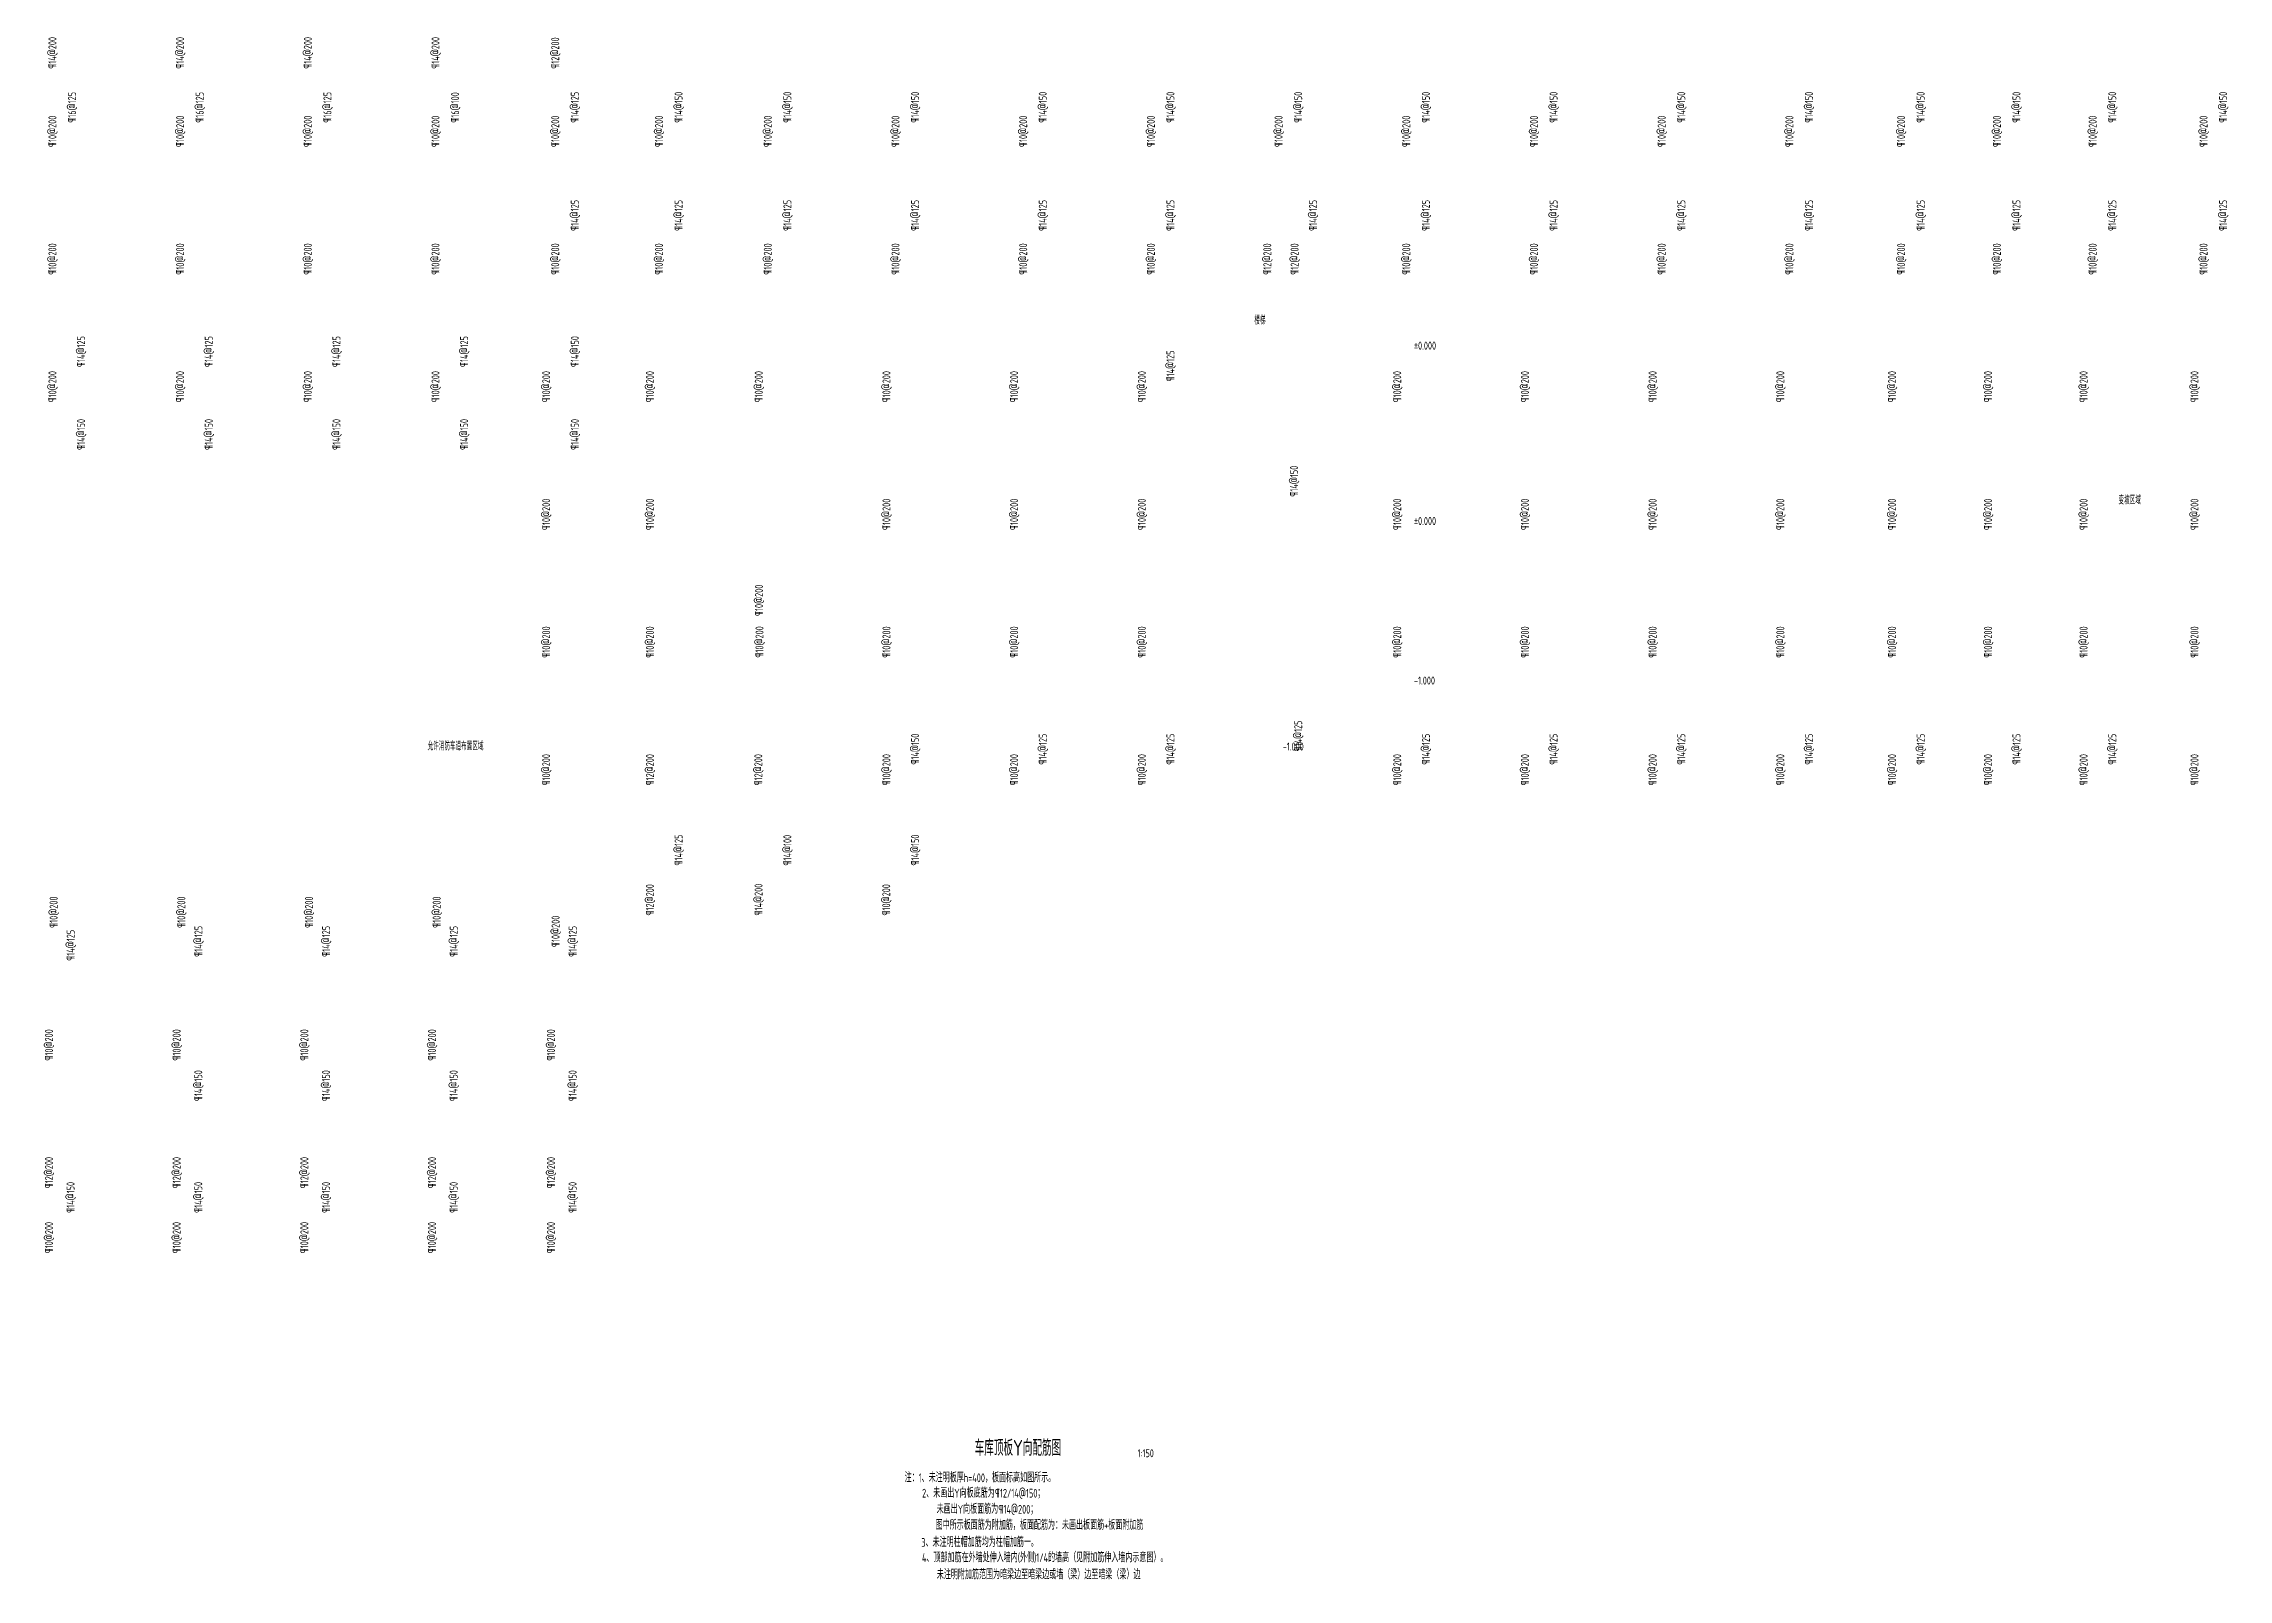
# Model space of a CAD drawing. Extents: x 2468086 to 6957054, y -3413633 to -667223.
# Drawn here: x 5574184 to 5711045, y -989644 to -893424 of the extents above; entities that cross this region are included whole.
import ezdxf

# ---------------------------------------------------------------- set-up
doc = ezdxf.new("R2010")
doc.units = 0
doc.header["$LTSCALE"] = 100
doc.header["$MEASUREMENT"] = 0
doc.layers.get('0').update_dxf_attribs({"linetype": 'CONTINUOUS'})
for name, color, linetype in [('Y板底钢筋', 81, 'CONTINUOUS'), ('Y板顶钢筋', 6, 'CONTINUOUS'), ('轴线__尺寸数字', 7, 'CONTINUOUS')]:
    doc.layers.add(name, color=color, linetype=linetype)
doc.styles.add('GB', font='gbxwxt.shx', dxfattribs={"width": 0.7, "height": 500, "bigfont": 'gbhzfs.shx'})

msp = doc.modelspace()

# ---------------------------------------------------------------- texts
at = {"style": 'GB', "width": 0.7}
for s, p in [('楼梯', (5650029.4, -911019.2)), ('%%p0.000', (5660030.8, -912593.9)), ('变坡区域', (5704164.5, -922286.4)), ('%%p0.000', (5660030.8, -923579.8)), ('-1.000', (5660030.8, -933579.8)), ('允许消防车道布置区域', (5598236.7, -937701.7)), ('-1.000', (5651807.3, -937715.5))]:
    msp.add_text(s, height=500, dxfattribs=at).set_placement(p)
at = {"ltscale": 0.1, "style": 'GB', "width": 0.8}
for s, height, p in [('1:150', 500, (5642719.3, -981993.7)), ('注：1、未注明板厚h=400，板面标高如图所示。', 550, (5628120.1, -983559.8)), ('2、未画出Y向板底筋为¶12/14@150；', 550, (5629213.4, -984523.4)), ('未画出Y向板面筋为¶14@200；', 550, (5630126.2, -985531.7)), ('图中所示板面筋为附加筋，板面配筋为：未画出板面筋+板面附加筋', 550, (5630059.9, -986533.3)), ('3、未注明柱帽加筋均为柱帽加筋一。', 550, (5629167.1, -987608.7)), ('4、顶部加筋在外墙处伸入墙内(外侧)1/4的墙高（见附加筋伸入墙内示意图）。', 550, (5629206.2, -988567.2)), ('未注明附加筋范围为暗梁边至暗梁边或墙（梁）边至暗梁（梁）边', 550, (5630137.9, -989633.7))]:
    msp.add_text(s, height=height, dxfattribs=at).set_placement(p)
at = {"layer": 'Y板底钢筋', "style": 'GB', "width": 0.7}
for s, p in [('¶16@125', (5576208.1, -898384.4)), ('¶16@125', (5584208.1, -898384.4)), ('¶16@125', (5592208.1, -898384.4)), ('¶16@100', (5600208.1, -898384.4)), ('¶14@125', (5607708.1, -898384.4)), ('¶14@150', (5614208.1, -898384.4)), ('¶14@150', (5621025.2, -898384.4)), ('¶14@150', (5629025.2, -898384.3)), ('¶14@150', (5637025.2, -898384.3)), ('¶14@150', (5645025.1, -898384.3)), ('¶14@150', (5653025.1, -898384.3)), ('¶14@150', (5661025.1, -898384.3)), ('¶14@150', (5669025.2, -898384.3)), ('¶14@150', (5677025.1, -898384.3)), ('¶14@150', (5685025.1, -898384.3)), ('¶14@150', (5692025.3, -898384.4)), ('¶14@150', (5698025.1, -898384.3)), ('¶14@150', (5704025.1, -898384.3)), ('¶14@150', (5710972.5, -898384.3)), ('¶14@125', (5607708.1, -905159.6)), ('¶14@125', (5614208.1, -905159.6)), ('¶14@125', (5621025.2, -905159.6)), ('¶14@125', (5629025.2, -905159.6)), ('¶14@125', (5637025.2, -905159.6)), ('¶14@125', (5645025.1, -905159.6)), ('¶14@125', (5653955.5, -905159.6)), ('¶14@125', (5661025.1, -905159.6)), ('¶14@125', (5669025.2, -905159.6)), ('¶14@125', (5677025.1, -905159.6)), ('¶14@125', (5685025.1, -905159.6)), ('¶14@125', (5692025.3, -905159.6)), ('¶14@125', (5698025.1, -905159.6)), ('¶14@125', (5704025.1, -905159.6)), ('¶14@125', (5710972.5, -905159.6)), ('¶14@125', (5576775.3, -913692.6)), ('¶14@125', (5584775.3, -913692.6)), ('¶14@125', (5592775.3, -913692.6)), ('¶14@125', (5600775.3, -913692.6)), ('¶14@150', (5607708.1, -913692.6)), ('¶14@125', (5645025.1, -914596)), ('¶14@150', (5576775.3, -918884.3)), ('¶14@150', (5584775.3, -918884.3)), ('¶14@150', (5592775.3, -918884.3)), ('¶14@150', (5600775.3, -918884.3)), ('¶14@150', (5607708.1, -918884.3)), ('¶14@150', (5652766.9, -921816)), ('¶14@150', (5629025.2, -938605.5)), ('¶14@125', (5637025.2, -938605.5)), ('¶14@125', (5645025.1, -938605.5)), ('¶14@125', (5653025.1, -937781.1)), ('¶14@125', (5661025.1, -938605.5)), ('¶14@125', (5669025.2, -938605.5)), ('¶14@125', (5677025.1, -938605.5)), ('¶14@125', (5685025.1, -938605.5)), ('¶14@125', (5692025.3, -938605.5)), ('¶14@125', (5698025.1, -938605.5)), ('¶14@125', (5704025.1, -938605.5)), ('¶14@125', (5614208.1, -944927.4)), ('¶14@100', (5621025.2, -944927.4)), ('¶14@150', (5629025.2, -944927.4)), ('¶14@125', (5576126.8, -950893.4)), ('¶14@125', (5584126.8, -950648.4)), ('¶14@125', (5592126.8, -950648.4)), ('¶14@125', (5600126.8, -950648.4)), ('¶14@125', (5607576.8, -950648.4)), ('¶14@150', (5584119.2, -959689.5)), ('¶14@150', (5592119.2, -959689.5)), ('¶14@150', (5600119.2, -959689.5)), ('¶14@150', (5607569.2, -959689.5)), ('¶14@150', (5576119.2, -966689.5)), ('¶14@150', (5584119.2, -966689.5)), ('¶14@150', (5592119.2, -966689.5)), ('¶14@150', (5600119.2, -966689.5)), ('¶14@150', (5607569.2, -966689.5))]:
    msp.add_text(s, height=500, rotation=90, dxfattribs=at).set_placement(p)
at = {"layer": 'Y板顶钢筋', "style": 'GB', "width": 0.7}
for s, p in [('¶14@200', (5574980.5, -895001.9)), ('¶14@200', (5582980.5, -895001.9)), ('¶14@200', (5590980.5, -895001.9)), ('¶14@200', (5598980.5, -895001.9)), ('¶12@200', (5606480.5, -895001.9)), ('¶10@200', (5574980.5, -899908.6)), ('¶10@200', (5582980.5, -899908.6)), ('¶10@200', (5590980.5, -899908.6)), ('¶10@200', (5598980.5, -899908.6)), ('¶10@200', (5606480.5, -899908.6)), ('¶10@200', (5612980.5, -899908.6)), ('¶10@200', (5619797.6, -899908.6)), ('¶10@200', (5627797.6, -899908.6)), ('¶10@200', (5635797.6, -899908.6)), ('¶10@200', (5643797.6, -899908.6)), ('¶10@200', (5651797.6, -899908.6)), ('¶10@200', (5659797.6, -899908.6)), ('¶10@200', (5667797.6, -899908.6)), ('¶10@200', (5675797.6, -899908.6)), ('¶10@200', (5683797.6, -899908.6)), ('¶10@200', (5690797.7, -899908.6)), ('¶10@200', (5696797.5, -899908.6)), ('¶10@200', (5702797.6, -899908.6)), ('¶10@200', (5709744.9, -899908.6)), ('¶10@200', (5574980.5, -907908.6)), ('¶10@200', (5582980.5, -907908.6)), ('¶10@200', (5590980.5, -907908.6)), ('¶10@200', (5598980.5, -907908.6)), ('¶10@200', (5606480.5, -907908.6)), ('¶10@200', (5612980.5, -907908.6)), ('¶10@200', (5619797.6, -907908.6)), ('¶10@200', (5627797.6, -907908.6)), ('¶10@200', (5635797.6, -907908.6)), ('¶10@200', (5643797.6, -907908.6)), ('¶12@200', (5651090.6, -907908.6)), ('¶12@200', (5652800.4, -907908.6)), ('¶10@200', (5659797.6, -907908.6)), ('¶10@200', (5667797.6, -907908.6)), ('¶10@200', (5675797.6, -907908.6)), ('¶10@200', (5683797.6, -907908.6)), ('¶10@200', (5690797.7, -907908.6)), ('¶10@200', (5696797.5, -907908.6)), ('¶10@200', (5702797.6, -907908.6)), ('¶10@200', (5709744.9, -907908.6)), ('¶10@200', (5574980.5, -915908.6)), ('¶10@200', (5582980.5, -915908.6)), ('¶10@200', (5590980.5, -915908.6)), ('¶10@200', (5598980.5, -915908.6)), ('¶10@200', (5605913.3, -915908.6)), ('¶10@200', (5612413.3, -915908.6)), ('¶10@200', (5619230.4, -915908.6)), ('¶10@200', (5627230.4, -915908.6)), ('¶10@200', (5635230.4, -915908.6)), ('¶10@200', (5643230.4, -915908.6)), ('¶10@200', (5659230.4, -915908.6)), ('¶10@200', (5667230.4, -915908.6)), ('¶10@200', (5675230.4, -915908.6)), ('¶10@200', (5683230.4, -915908.6)), ('¶10@200', (5690230.5, -915908.6)), ('¶10@200', (5696245.2, -915908.6)), ('¶10@200', (5702230.4, -915908.6)), ('¶10@200', (5709177.7, -915908.6)), ('¶10@200', (5605913.3, -923908.6)), ('¶10@200', (5612413.3, -923908.6)), ('¶10@200', (5627230.4, -923908.5)), ('¶10@200', (5635230.4, -923908.5)), ('¶10@200', (5643230.4, -923908.5)), ('¶10@200', (5659230.4, -923908.5)), ('¶10@200', (5667230.4, -923908.5)), ('¶10@200', (5675230.4, -923908.5)), ('¶10@200', (5683230.4, -923908.5)), ('¶10@200', (5690230.5, -923908.5)), ('¶10@200', (5696245.2, -923908.5)), ('¶10@200', (5702230.4, -923908.5)), ('¶10@200', (5709177.7, -923908.5)), ('¶10@200', (5619243.1, -929294.7)), ('¶10@200', (5605913.3, -931908.6)), ('¶10@200', (5612413.3, -931908.6)), ('¶10@200', (5619275.2, -931900)), ('¶10@200', (5627230.4, -931908.5)), ('¶10@200', (5635230.4, -931908.5)), ('¶10@200', (5643230.4, -931908.5)), ('¶10@200', (5659230.4, -931908.5)), ('¶10@200', (5667230.4, -931908.5)), ('¶10@200', (5675230.4, -931908.5)), ('¶10@200', (5683230.4, -931908.5)), ('¶10@200', (5690230.5, -931908.5)), ('¶10@200', (5696245.2, -931908.5)), ('¶10@200', (5702230.4, -931908.6)), ('¶10@200', (5709177.7, -931908.6)), ('¶10@200', (5605913.3, -939908.6)), ('¶12@200', (5612413.3, -939908.6)), ('¶12@200', (5619201.5, -939908.6)), ('¶10@200', (5627230.5, -939908.5)), ('¶10@200', (5635230.4, -939908.5)), ('¶10@200', (5643230.4, -939908.5)), ('¶10@200', (5659230.4, -939908.5)), ('¶10@200', (5667230.4, -939908.5)), ('¶10@200', (5675230.4, -939908.5)), ('¶10@200', (5683230.4, -939908.5)), ('¶10@200', (5690230.5, -939908.5)), ('¶10@200', (5696245.2, -939908.5)), ('¶10@200', (5702230.4, -939908.6)), ('¶10@200', (5709177.7, -939908.6)), ('¶12@200', (5612413.3, -948058.5)), ('¶14@200', (5619217.4, -948058.5)), ('¶10@200', (5627217.4, -948058.5)), ('¶10@200', (5575055.9, -948832.8)), ('¶10@200', (5583055.9, -948832.8)), ('¶10@200', (5591055.9, -948832.8)), ('¶10@200', (5599055.9, -948832.8)), ('¶10@200', (5606505.9, -950035.8)), ('¶10@200', (5574764.2, -957151.9)), ('¶10@200', (5582764.2, -957151.9)), ('¶10@200', (5590764.2, -957151.9)), ('¶10@200', (5598764.2, -957151.9)), ('¶10@200', (5606214.2, -957151.9)), ('¶12@200', (5574764.2, -965151.9)), ('¶12@200', (5582764.2, -965151.9)), ('¶12@200', (5590764.2, -965151.9)), ('¶12@200', (5598764.2, -965151.9)), ('¶12@200', (5606214.2, -965151.9)), ('¶10@200', (5574763.6, -969224.4)), ('¶10@200', (5582763.6, -969224.4)), ('¶10@200', (5590763.6, -969224.4)), ('¶10@200', (5598763.6, -969224.4)), ('¶10@200', (5606213.6, -969224.4))]:
    msp.add_text(s, height=500, rotation=90, dxfattribs=at).set_placement(p)
at = {"layer": '轴线__尺寸数字', "style": 'GB', "width": 0.8}
msp.add_text('车库顶板Y向配筋图', height=1000, dxfattribs=at).set_placement((5632511.9, -981907.6))

doc.saveas('drawing.dxf')
